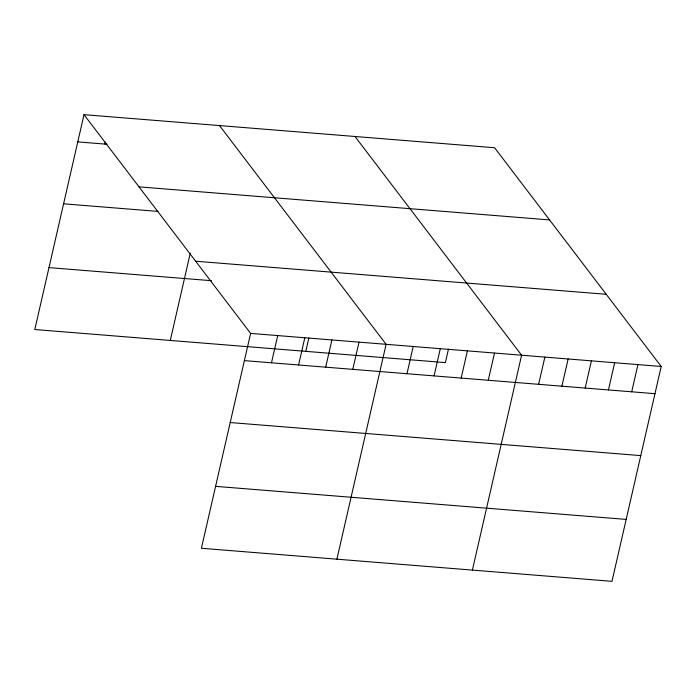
<?xml version="1.0" encoding="UTF-8"?>
<svg xmlns="http://www.w3.org/2000/svg" width="696" height="696" viewBox="0 0 696 696"><rect width="100%" height="100%" fill="white"/><g stroke="black" fill="none" stroke-linecap="round" stroke-linejoin="round"><path stroke-width="1.04" d="M84.007 114.666L250.621 333.401L201.405 548.265L611.993 581.334L661.2 366.47L494.595 147.735L84.007 114.666L34.8 329.53L445.379 362.599L448.459 349.183M104.879 144.072L105.357 141.975M170.294 340.44L190.269 253.205M271.483 362.807L277.713 335.585M298.584 364.982L304.813 337.769M305.788 351.358L308.859 337.934M325.676 367.166L331.914 339.952M352.776 369.35L359.014 342.136M336.899 559.184L386.106 344.311L219.501 125.576M406.977 373.717L413.207 346.495M434.069 375.901L440.307 348.679M461.17 378.076L467.407 350.862M488.27 380.26L494.508 353.046M472.393 570.094L521.6 355.23L354.995 136.486M538.634 384.322L544.872 357.1M561.898 386.193L568.136 358.971M585.171 388.064L591.4 360.85M608.435 389.943L614.664 362.72M631.698 391.813L637.936 364.591M77.778 141.888L107.045 144.246M138.991 186.85L549.57 219.919M63.597 203.806L157.896 211.401M195.637 261.217L606.216 294.286M48.981 267.612L211.575 280.705M250.621 333.401L661.2 366.47M244.383 360.624L654.962 393.684M230.202 422.542L640.781 455.61M215.586 486.347L626.174 519.407"/></g></svg>
